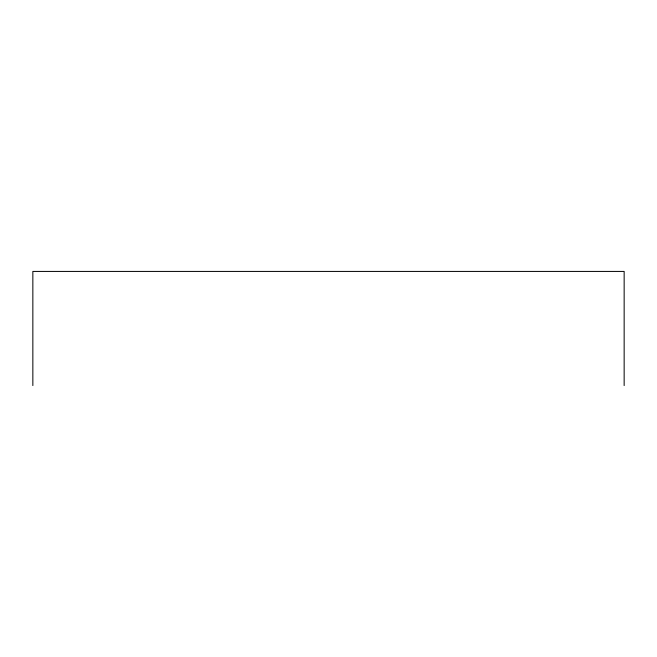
<?xml version="1.0" encoding="UTF-8"?>
<svg xmlns="http://www.w3.org/2000/svg" width="657" height="657" viewBox="0 0 657 657"><rect width="100%" height="100%" fill="white"/><g stroke="black" fill="none" stroke-linecap="round" stroke-linejoin="round"><path stroke-width="0.99" d="M624.15 385.577L624.15 271.423L32.85 271.423L32.85 385.577"/></g></svg>
